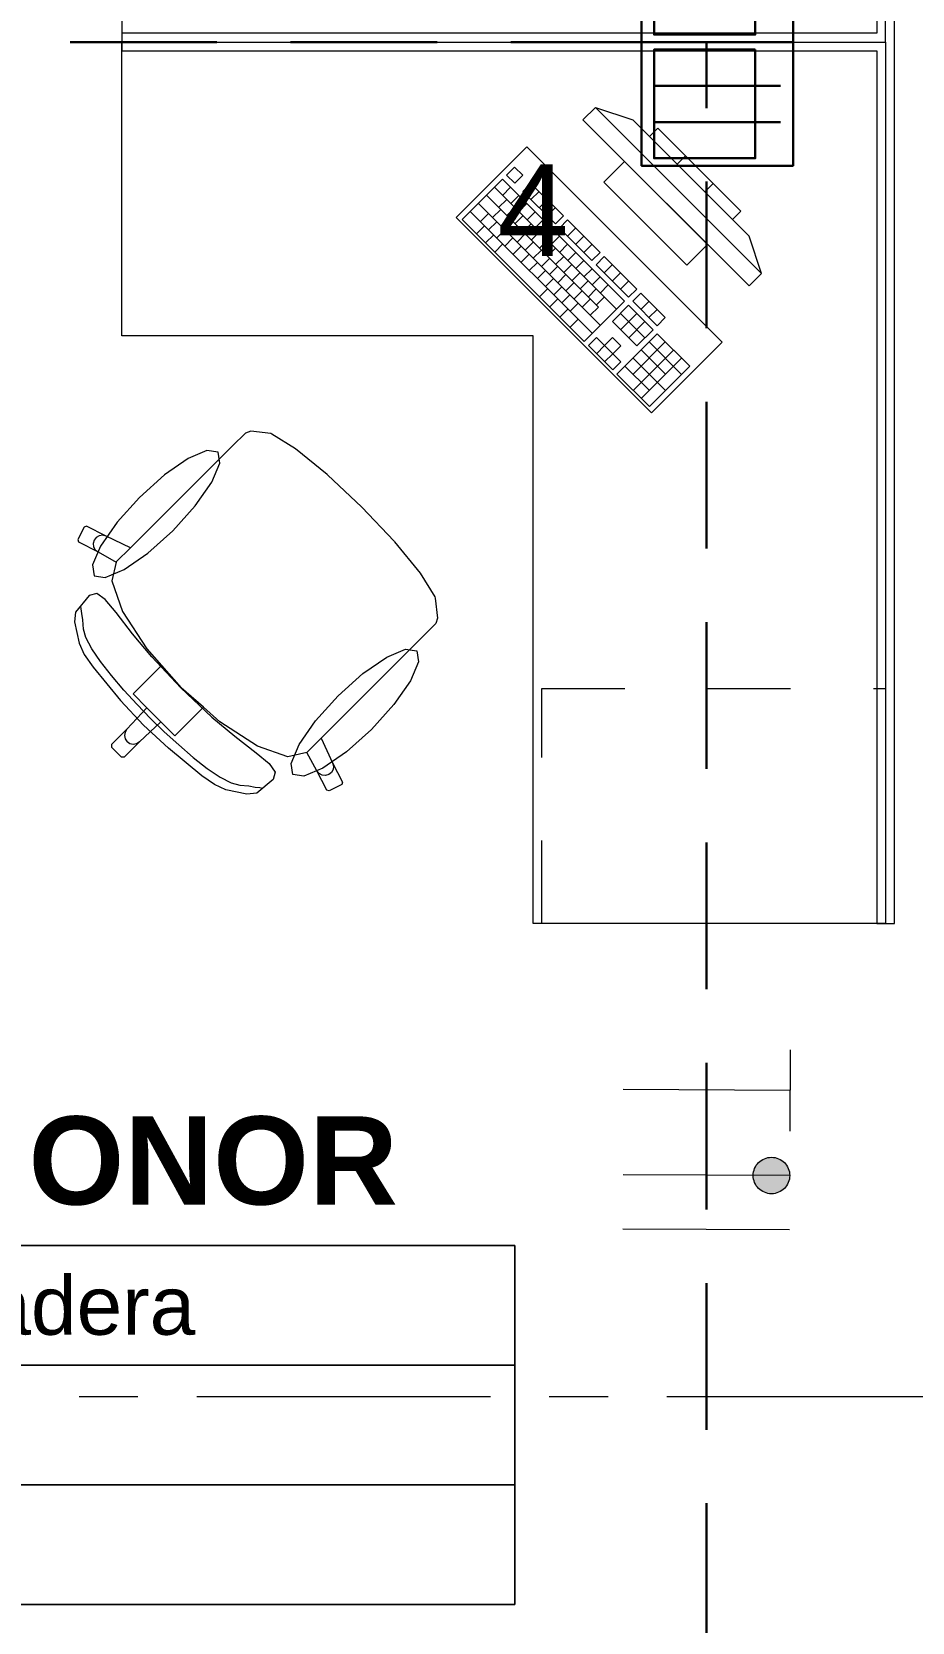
# Model space of a CAD drawing. Header units: inches. Extents: x -19 to 5698, y -728 to 92.
# Drawn here: x 13.186 to 14.684, y 34.023 to 36.73 of the extents above; entities that cross this region are included whole.
import ezdxf

# ---------------------------------------------------------------- set-up
doc = ezdxf.new("R2010")
doc.units = ezdxf.units.IN
doc.header["$MEASUREMENT"] = 0
for name, pattern in [('HIDDEN', [0.375, 0.25, -0.125]), ('Punto & Raya', [0.65, 0.5, -0.075, 0, -0.075]), ('Rayas', [0.282222, 0.141111, -0.141111]), ('RAYITAS', [0.375, 0.25, -0.125])]:
    doc.linetypes.add(name, pattern=pattern)
doc.layers.get('0').update_dxf_attribs({"color": 61})
for name, color, linetype, lineweight in [('00 conduct tomacorr', 120, 'HIDDEN', 30), ('00 IE LUZ EMERGENCIA', 253, 'Continuous', 0), ('T-TECHO-E', 150, 'Continuous', 20), ('TOMACORRIENTE', 22, 'RAYITAS', 9)]:
    doc.layers.add(name, color=color, linetype=linetype, lineweight=lineweight)
for name, color, linetype in [('02 _ ARQ _ ZON _ Espacio.3D', 7, 'Continuous'), ('Interior - Mobiliario', 7, 'Continuous'), ('Marcador - Secciones', 7, 'Continuous')]:
    doc.layers.add(name, color=color, linetype=linetype)
doc.styles.add('Annotative', font='arial.ttf')
doc.styles.add('Estilo_Generado_1', font='swisseb.ttf')
doc.styles.add('Estilo_Generado_7', font='swisse.ttf')

# ---------------------------------------------------------------- blocks, each defined once
blk = doc.blocks.new('CAJA POP UP 6 MODULOS')
at = {"layer": '00 conduct tomacorr', "linetype": 'Continuous'}
for p, q in [((-0.095, -0.165), (-0.095, -0.0151)), ((-0.052, -0.165), (-0.052, -0.0151)), ((0.052, -0.165), (0.052, -0.0151)), ((0.095, -0.165), (0.095, -0.0151)), ((0, -0.165), (0, -0.18))]:
    blk.add_line(p, q, dxfattribs=at)
for points in [[(-0.147, 0), (0.147, 0), (0.147, -0.18), (-0.147, -0.18)], [(0, 0), (0.147, 0), (0.147, -0.18), (0, -0.18)]]:
    blk.add_lwpolyline(points, close=True, dxfattribs=at)
for points in [[(-0.138, -0.045), (-0.009, -0.045), (-0.009, -0.165), (-0.138, -0.165), (-0.138, -0.045)], [(0.009, -0.045), (0.138, -0.045), (0.138, -0.165), (0.009, -0.165), (0.009, -0.045)]]:
    blk.add_lwpolyline(points, dxfattribs=at)
at = {"color": 1, "insert": (-0.1807, -0.168), "char_height": 0.05, "attachment_point": 1, "rotation": 180}
blk.add_mtext_dynamic_manual_height_columns('{\\fVerdana|b0|i0|c0|p34;2T}', width=0.000481, gutter_width=0.1561, heights=[0], dxfattribs=at)
blk = doc.blocks.new('a')
at = {"layer": 'TOMACORRIENTE', "ltscale": 0.05}
h = blk.add_hatch(color=4, dxfattribs=at)
edge = h.paths.add_edge_path()
edge.add_arc((0, 0.0752), 0.0211, 0, 360)
at = {"layer": 'TOMACORRIENTE', "color": 4}
for p, q in [((-0.1455, 0.0963), (-0.0515, 0.0963)), ((-0.0985, 0.0963), (-0.0985, -0.0966)), ((0, 0.0963), (0, -0.0963)), ((0.0623, -0.0963), (0.0623, 0.0963))]:
    blk.add_line(p, q, dxfattribs=at)
blk.add_circle((0, 0.0752), 0.0211, dxfattribs=at)
blk = doc.blocks.new('CABLE 3FACE')
at = {"layer": 'T-TECHO-E', "rotation": 59.94170052614085}
blk.add_blockref('a', (0, 0), dxfattribs=at)

msp = doc.modelspace()

# ---------------------------------------------------------------- linework, layer by layer
at = {"layer": '00 conduct tomacorr'}
for p in [(11.001, 36.7121), (14.334, 32.8499)]:
    msp.add_line(p, (14.334, 36.7121), dxfattribs=at)
at = {"layer": '02 _ ARQ _ ZON _ Espacio.3D', "color": 251, "linetype": 'Continuous', "lineweight": 13}
for p, q in [((14.0081, 34.6636), (11.3516, 34.6636)), ((11.3516, 34.6636), (14.0081, 34.6636)), ((14.0081, 34.0529), (14.0081, 34.6636)), ((14.0081, 34.6636), (14.0081, 34.46)), ((14.0081, 34.46), (11.3516, 34.46)), ((11.3516, 34.46), (14.0081, 34.46)), ((14.0081, 34.46), (14.0081, 34.2565)), ((14.0081, 34.2565), (11.3516, 34.2565)), ((11.3516, 34.2565), (14.0081, 34.2565)), ((14.0081, 34.2565), (14.0081, 34.0529)), ((11.3516, 34.0529), (14.0081, 34.0529)), ((14.0081, 34.0529), (11.3516, 34.0529))]:
    msp.add_line(p, q, dxfattribs=at)
at = {"layer": 'Interior - Mobiliario', "color": 175, "linetype": 'Continuous', "lineweight": 13}
for p, q in [((14.624, 38.2121), (14.624, 36.7271)), ((14.654, 36.7271), (14.654, 38.2121)), ((13.339, 36.7271), (13.339, 36.6971)), ((14.624, 36.7271), (13.339, 36.7271)), ((14.654, 36.6971), (14.654, 36.7271)), ((13.339, 36.6971), (14.624, 36.6971)), ((14.624, 36.6971), (14.624, 35.2121)), ((14.654, 35.2121), (14.654, 36.6971)), ((14.145, 36.601), (14.1238, 36.5798)), ((14.4279, 36.3182), (14.145, 36.601)), ((14.145, 36.601), (14.2087, 36.5798)), ((14.1238, 36.5798), (14.4067, 36.297)), ((14.2087, 36.5798), (14.4067, 36.3818)), ((14.2511, 36.5657), (14.237, 36.5515)), ((14.237, 36.5515), (14.3784, 36.4101)), ((14.3925, 36.4242), (14.2511, 36.5657)), ((14.2841, 36.5044), (14.2982, 36.5185)), ((14.0077, 36.4993), (13.9939, 36.4856)), ((14.0215, 36.4854), (14.0077, 36.4993)), ((14.1945, 36.5091), (14.1592, 36.4737)), ((14.336, 36.3677), (14.1945, 36.5091)), ((13.9871, 36.4787), (13.9185, 36.4101)), ((13.9734, 36.465), (14.1811, 36.2573)), ((14.1948, 36.271), (13.9871, 36.4787)), ((13.9872, 36.4511), (14.0009, 36.4649)), ((13.9939, 36.4856), (14.0078, 36.4717)), ((14.0078, 36.4717), (14.0215, 36.4854)), ((14.0353, 36.4716), (14.0216, 36.4579)), ((14.0907, 36.4162), (14.0353, 36.4716)), ((14.1592, 36.4737), (14.3006, 36.3323)), ((14.3312, 36.4572), (14.3454, 36.4714)), ((13.9459, 36.4376), (14.1537, 36.2298)), ((13.9597, 36.4513), (14.1501, 36.2609)), ((13.9804, 36.4305), (13.9941, 36.4442)), ((14.0011, 36.4373), (14.0148, 36.451)), ((14.0149, 36.4234), (14.0286, 36.4372)), ((14.0216, 36.4579), (14.077, 36.4025)), ((14.0355, 36.444), (14.0492, 36.4577)), ((14.0493, 36.4302), (14.063, 36.4439)), ((13.9185, 36.4101), (14.1262, 36.2024)), ((13.9322, 36.4238), (14.1399, 36.2161)), ((13.9495, 36.4065), (13.9633, 36.4202)), ((13.9702, 36.4133), (13.9839, 36.427)), ((13.984, 36.3995), (13.9977, 36.4132)), ((13.9943, 36.4167), (14.008, 36.4304)), ((14.0081, 36.4028), (14.0218, 36.4165)), ((14.0288, 36.4096), (14.0425, 36.4233)), ((14.0632, 36.4163), (14.0769, 36.43)), ((14.077, 36.4025), (14.0907, 36.4162)), ((14.3784, 36.4101), (14.3925, 36.4242)), ((13.9427, 36.3859), (13.9565, 36.3996)), ((13.9583, 36.3703), (13.972, 36.384)), ((13.9634, 36.3927), (13.9771, 36.4064)), ((13.9772, 36.3788), (13.9909, 36.3926)), ((13.9979, 36.3856), (14.0116, 36.3993)), ((14.0117, 36.3718), (14.0254, 36.3855)), ((14.022, 36.389), (14.0357, 36.4027)), ((14.0358, 36.3751), (14.0495, 36.3888)), ((14.0426, 36.3957), (14.0563, 36.4095)), ((14.0565, 36.3819), (14.0702, 36.3956)), ((14.0977, 36.4093), (14.0839, 36.3955)), ((14.0839, 36.3955), (14.1393, 36.3402)), ((14.1531, 36.3539), (14.0977, 36.4093)), ((14.0978, 36.3817), (14.1115, 36.3954)), ((13.9739, 36.3547), (13.9876, 36.3685)), ((13.9911, 36.365), (14.0048, 36.3787)), ((14.0049, 36.3511), (14.0186, 36.3649)), ((14.0256, 36.3579), (14.0393, 36.3716)), ((14.0394, 36.3441), (14.0531, 36.3578)), ((14.0497, 36.3613), (14.0634, 36.375)), ((14.0635, 36.3474), (14.0772, 36.3611)), ((14.0703, 36.3681), (14.084, 36.3818)), ((14.0841, 36.3542), (14.0979, 36.3679)), ((14.1116, 36.3679), (14.1254, 36.3816)), ((14.1255, 36.354), (14.1392, 36.3677)), ((14.3006, 36.3323), (14.336, 36.3677)), ((14.4279, 36.3182), (14.4067, 36.3818)), ((14.0188, 36.3373), (14.0325, 36.351)), ((14.0326, 36.3234), (14.0463, 36.3372)), ((14.0533, 36.3302), (14.067, 36.344)), ((14.0671, 36.3164), (14.0808, 36.3301)), ((14.0774, 36.3336), (14.0911, 36.3473)), ((14.0912, 36.3197), (14.1049, 36.3334)), ((14.098, 36.3404), (14.1117, 36.3541)), ((14.1118, 36.3265), (14.1256, 36.3402)), ((14.1393, 36.3402), (14.1531, 36.3539)), ((14.16, 36.3469), (14.1463, 36.3332)), ((14.1463, 36.3332), (14.2017, 36.2778)), ((14.2154, 36.2916), (14.16, 36.3469)), ((14.1601, 36.3194), (14.1738, 36.3331)), ((14.0465, 36.3096), (14.0602, 36.3233)), ((14.0603, 36.2958), (14.074, 36.3095)), ((14.081, 36.3025), (14.0947, 36.3163)), ((14.0948, 36.2887), (14.1085, 36.3024)), ((14.1051, 36.3059), (14.1188, 36.3196)), ((14.1189, 36.292), (14.1326, 36.3057)), ((14.1257, 36.3127), (14.1394, 36.3264)), ((14.1395, 36.2988), (14.1533, 36.3125)), ((14.174, 36.3055), (14.1877, 36.3193)), ((14.1878, 36.2917), (14.2015, 36.3054)), ((14.4067, 36.297), (14.4279, 36.3182)), ((14.0501, 36.2786), (14.0638, 36.2923)), ((14.0674, 36.2613), (14.0811, 36.275)), ((14.0742, 36.2819), (14.0879, 36.2956)), ((14.088, 36.2681), (14.1017, 36.2818)), ((14.1086, 36.2748), (14.1224, 36.2886)), ((14.1225, 36.261), (14.1362, 36.2747)), ((14.1327, 36.2782), (14.1465, 36.2919)), ((14.1466, 36.2643), (14.1603, 36.278)), ((14.1534, 36.285), (14.1671, 36.2987)), ((14.2017, 36.2778), (14.2154, 36.2916)), ((14.2223, 36.2846), (14.2086, 36.2709)), ((14.2638, 36.2431), (14.2223, 36.2846)), ((14.0847, 36.244), (14.0984, 36.2577)), ((14.1019, 36.2542), (14.1156, 36.2679)), ((14.1262, 36.2024), (14.1948, 36.271)), ((14.1363, 36.2472), (14.1501, 36.2609)), ((14.2017, 36.2641), (14.1743, 36.2366)), ((14.188, 36.2503), (14.2295, 36.2088)), ((14.1881, 36.2228), (14.2156, 36.2502)), ((14.2433, 36.2225), (14.2017, 36.2641)), ((14.2086, 36.2709), (14.2501, 36.2294)), ((14.2224, 36.2571), (14.2361, 36.2708)), ((14.2363, 36.2432), (14.25, 36.2569)), ((14.102, 36.2267), (14.1157, 36.2404)), ((14.1743, 36.2366), (14.2158, 36.1951)), ((14.202, 36.2089), (14.2294, 36.2364)), ((14.2158, 36.1951), (14.2433, 36.2225)), ((14.2501, 36.2294), (14.2638, 36.2431)), ((14.1469, 36.2092), (14.1332, 36.1955)), ((14.1332, 36.1955), (14.1747, 36.154)), ((14.1607, 36.1954), (14.1469, 36.2092)), ((14.147, 36.1816), (14.1607, 36.1954)), ((14.1744, 36.2091), (14.1607, 36.1954)), ((14.1607, 36.1954), (14.1746, 36.1815)), ((14.1883, 36.1952), (14.1744, 36.2091)), ((14.1746, 36.1815), (14.1883, 36.1952)), ((14.2502, 36.2156), (14.1816, 36.147)), ((14.2092, 36.1469), (14.264, 36.2017)), ((14.2365, 36.2019), (14.2919, 36.1465)), ((14.3056, 36.1602), (14.2502, 36.2156)), ((14.1608, 36.1678), (14.1746, 36.1815)), ((14.1884, 36.1677), (14.1746, 36.1815)), ((14.1747, 36.154), (14.1884, 36.1677)), ((14.209, 36.1745), (14.2644, 36.1191)), ((14.2093, 36.1193), (14.2779, 36.1879)), ((14.2228, 36.1882), (14.2643, 36.1466)), ((14.2232, 36.1055), (14.2917, 36.1741)), ((14.1816, 36.147), (14.237, 36.0916)), ((14.1953, 36.1607), (14.2369, 36.1192)), ((14.237, 36.0916), (14.3056, 36.1602)), ((13.5494, 36.0467), (13.5274, 36.0248)), ((13.5587, 36.0496), (13.5494, 36.0467)), ((13.5926, 36.0456), (13.5587, 36.0496)), ((13.5947, 36.0447), (13.5926, 36.0456)), ((13.6347, 36.0198), (13.5947, 36.0447)), ((13.5274, 36.0248), (13.5019, 35.9993)), ((13.6884, 35.9762), (13.6347, 36.0198)), ((13.5019, 35.9993), (13.354, 35.8514)), ((13.6892, 35.9755), (13.6884, 35.9762)), ((13.7476, 35.9207), (13.6892, 35.9755)), ((13.7476, 35.9207), (13.8024, 35.8624)), ((13.2751, 35.8867), (13.2643, 35.8653)), ((13.2792, 35.888), (13.2751, 35.8867)), ((13.3123, 35.871), (13.2792, 35.888)), ((13.2957, 35.8691), (13.2921, 35.8645)), ((13.3008, 35.8719), (13.2957, 35.8691)), ((13.3066, 35.8726), (13.3008, 35.8719)), ((13.3123, 35.871), (13.3066, 35.8726)), ((13.354, 35.8514), (13.3123, 35.871)), ((13.2643, 35.8653), (13.2657, 35.8612)), ((13.2657, 35.8612), (13.2988, 35.8443)), ((13.2921, 35.8645), (13.2905, 35.8589)), ((13.2905, 35.8589), (13.2912, 35.853)), ((13.2912, 35.853), (13.2941, 35.8479)), ((13.2941, 35.8479), (13.2988, 35.8443)), ((13.2988, 35.8443), (13.3298, 35.827)), ((13.3298, 35.8272), (13.354, 35.8514)), ((13.8024, 35.8624), (13.8031, 35.8615)), ((13.8031, 35.8615), (13.8467, 35.8079)), ((13.3298, 35.827), (13.3223, 35.795)), ((13.3298, 35.8272), (13.3298, 35.827)), ((13.3223, 35.795), (13.3406, 35.743)), ((13.8467, 35.8079), (13.8716, 35.7678)), ((13.2837, 35.7699), (13.2605, 35.742)), ((13.2966, 35.7733), (13.2837, 35.7699)), ((13.3109, 35.7633), (13.2966, 35.7733)), ((13.3295, 35.741), (13.3109, 35.7633)), ((13.8716, 35.7678), (13.8725, 35.7657)), ((13.8725, 35.7657), (13.8765, 35.7318)), ((13.2605, 35.742), (13.2586, 35.7253)), ((13.2701, 35.7473), (13.2693, 35.7518)), ((13.2709, 35.7393), (13.2701, 35.7473)), ((13.2729, 35.7285), (13.2709, 35.7393)), ((13.3574, 35.7048), (13.3295, 35.741)), ((13.3406, 35.743), (13.382, 35.6792)), ((13.2586, 35.7253), (13.2664, 35.6891)), ((13.2741, 35.7131), (13.2729, 35.7285)), ((13.278, 35.6984), (13.2741, 35.7131)), ((13.8736, 35.7225), (13.8516, 35.7005)), ((13.8765, 35.7318), (13.8736, 35.7225)), ((13.2664, 35.6891), (13.2753, 35.6699)), ((13.288, 35.6795), (13.278, 35.6984)), ((13.3028, 35.6577), (13.288, 35.6795)), ((13.3902, 35.6655), (13.3574, 35.7048)), ((13.382, 35.6792), (13.4068, 35.6511)), ((13.8516, 35.7005), (13.8261, 35.675)), ((13.2753, 35.6699), (13.2902, 35.6482)), ((13.3214, 35.6339), (13.3028, 35.6577)), ((13.4396, 35.6128), (13.3902, 35.6655)), ((13.8261, 35.675), (13.6783, 35.5272)), ((13.2902, 35.6482), (13.3371, 35.5915)), ((13.3425, 35.6091), (13.3214, 35.6339)), ((13.4068, 35.6511), (13.3794, 35.6237)), ((13.4068, 35.6511), (13.4401, 35.6132)), ((13.3651, 35.5845), (13.3425, 35.6091)), ((13.3794, 35.6237), (13.3583, 35.6025)), ((13.3583, 35.6025), (13.3819, 35.5789)), ((13.4396, 35.6128), (13.4924, 35.5633)), ((13.4779, 35.5799), (13.4401, 35.6132)), ((13.3371, 35.5915), (13.3762, 35.5493)), ((13.3819, 35.5789), (13.3479, 35.5424)), ((13.3879, 35.561), (13.3651, 35.5845)), ((13.3819, 35.5789), (13.3938, 35.567)), ((13.4779, 35.5799), (13.4506, 35.5525)), ((13.5061, 35.5551), (13.4779, 35.5799)), ((13.4058, 35.555), (13.3693, 35.521)), ((13.4184, 35.5102), (13.3762, 35.5493)), ((13.3879, 35.561), (13.4114, 35.5382)), ((13.4058, 35.555), (13.3938, 35.567)), ((13.4294, 35.5314), (13.4058, 35.555)), ((13.4506, 35.5525), (13.4294, 35.5314)), ((13.4924, 35.5633), (13.5317, 35.5306)), ((13.5699, 35.5138), (13.5061, 35.5551)), ((13.3479, 35.5424), (13.3218, 35.5163)), ((13.3218, 35.5163), (13.3218, 35.512)), ((13.3693, 35.521), (13.3432, 35.4949)), ((13.3447, 35.5375), (13.3436, 35.5318)), ((13.3436, 35.5318), (13.3447, 35.526)), ((13.3479, 35.5424), (13.3447, 35.5375)), ((13.3447, 35.526), (13.348, 35.5211)), ((13.3529, 35.5179), (13.348, 35.5211)), ((13.3587, 35.5167), (13.3529, 35.5179)), ((13.3644, 35.5178), (13.3587, 35.5167)), ((13.3693, 35.521), (13.3644, 35.5178)), ((13.4114, 35.5382), (13.436, 35.5157)), ((13.5317, 35.5306), (13.5679, 35.5026)), ((13.6541, 35.5029), (13.6783, 35.5272)), ((13.6783, 35.5272), (13.6979, 35.4854)), ((13.3218, 35.512), (13.3304, 35.5035)), ((13.3389, 35.495), (13.3304, 35.5035)), ((13.3432, 35.4949), (13.3389, 35.495)), ((13.4751, 35.4634), (13.4184, 35.5102)), ((13.436, 35.5157), (13.4608, 35.4945)), ((13.4608, 35.4945), (13.4846, 35.4759)), ((13.5679, 35.5026), (13.5902, 35.484)), ((13.6219, 35.4954), (13.5699, 35.5138)), ((13.6538, 35.5029), (13.6219, 35.4954)), ((13.6541, 35.5029), (13.6538, 35.5029)), ((13.6711, 35.4719), (13.6538, 35.5029)), ((13.4968, 35.4485), (13.4751, 35.4634)), ((13.4846, 35.4759), (13.5064, 35.4611)), ((13.5902, 35.484), (13.6002, 35.4697)), ((13.6002, 35.4697), (13.5968, 35.4568)), ((13.6748, 35.4673), (13.6711, 35.4719)), ((13.6881, 35.4388), (13.6711, 35.4719)), ((13.6799, 35.4644), (13.6748, 35.4673)), ((13.6857, 35.4637), (13.6799, 35.4644)), ((13.6914, 35.4652), (13.6857, 35.4637)), ((13.696, 35.4688), (13.6914, 35.4652)), ((13.6988, 35.4739), (13.696, 35.4688)), ((13.6979, 35.4854), (13.6995, 35.4797)), ((13.6979, 35.4854), (13.7148, 35.4523)), ((13.6995, 35.4797), (13.6988, 35.4739)), ((13.516, 35.4395), (13.4968, 35.4485)), ((13.5064, 35.4611), (13.5252, 35.4511)), ((13.5521, 35.4317), (13.516, 35.4395)), ((13.5252, 35.4511), (13.54, 35.4472)), ((13.54, 35.4472), (13.5554, 35.4461)), ((13.5554, 35.4461), (13.5661, 35.444)), ((13.5661, 35.444), (13.5742, 35.4432)), ((13.5968, 35.4568), (13.5689, 35.4336)), ((13.5742, 35.4432), (13.5787, 35.4424)), ((13.6922, 35.4374), (13.6881, 35.4388)), ((13.7135, 35.4483), (13.6922, 35.4374)), ((13.7148, 35.4523), (13.7135, 35.4483)), ((13.5689, 35.4336), (13.5521, 35.4317)), ((14.624, 35.2121), (14.654, 35.2121))]:
    msp.add_line(p, q, dxfattribs=at)
at = {"layer": 'Interior - Mobiliario', "color": 175, "linetype": 'Rayas', "lineweight": 13}
for p, q in [((14.054, 35.2121), (14.054, 35.6121)), ((14.054, 35.6121), (14.639, 35.6121))]:
    msp.add_line(p, q, dxfattribs=at)
at = {"layer": 'Interior - Mobiliario', "color": 175, "linetype": 'Continuous', "lineweight": 13, "flags": 128}
for points in [[(14.639, 36.7121), (14.639, 38.2121), (14.039, 38.2121), (14.039, 37.2121), (13.339, 37.2121), (13.339, 36.7121)], [(14.639, 36.7121), (14.639, 35.2121), (14.039, 35.2121), (14.039, 36.2121), (13.339, 36.2121), (13.339, 36.7121)], [(14.0284, 36.5338), (13.9082, 36.4136), (14.2405, 36.0813), (14.3607, 36.2015)], [(13.3691, 35.9372), (13.331, 35.8947), (13.303, 35.8543), (13.2894, 35.8223), (13.2922, 35.8034), (13.3111, 35.8005), (13.3432, 35.8141), (13.3836, 35.8421), (13.4261, 35.8803), (13.4642, 35.9227), (13.4922, 35.9631), (13.5058, 35.9952), (13.503, 36.0141), (13.484, 36.017), (13.452, 36.0034), (13.4116, 35.9753)], [(13.7641, 35.5423), (13.7216, 35.5041), (13.6812, 35.4761), (13.6491, 35.4625), (13.6302, 35.4654), (13.6274, 35.4843), (13.641, 35.5163), (13.669, 35.5567), (13.7071, 35.5992), (13.7496, 35.6373), (13.79, 35.6653), (13.8221, 35.679), (13.841, 35.6761), (13.8438, 35.6572), (13.8302, 35.6251), (13.8022, 35.5847)]]:
    msp.add_lwpolyline(points, close=True, dxfattribs=at)
at = {"layer": 'Marcador - Secciones', "color": 251, "linetype": 'Punto & Raya', "lineweight": 13, "true_color": 0x636466}
msp.add_line((4.6666, 34.4067), (55.9402, 34.4067), dxfattribs=at)

# ---------------------------------------------------------------- block references
at = {"layer": '00 conduct tomacorr'}
for name, p, xscale, yscale, zscale, rotation in [('CAJA POP UP 6 MODULOS', (14.4815, 36.7121), 1.432830642179531, 1.432830642179531, 1.432830642179531, 269.9999999999999), ('CABLE 3FACE', (14.334, 34.7834), 1.47256122672843, 1.47256122672843, 1.47256122672843, 209.7894777823319)]:
    msp.add_blockref(name, p, dxfattribs=dict(at, xscale=xscale, yscale=yscale, zscale=zscale, rotation=rotation))

# ---------------------------------------------------------------- texts
at = {"layer": '00 IE LUZ EMERGENCIA', "style": 'Annotative'}
msp.add_attdef('4', (13.9783, 36.3478), '', height=0.1562, dxfattribs=at)
at = {"layer": '02 _ ARQ _ ZON _ Espacio.3D', "color": 251, "lineweight": 25, "attachment_point": 2}
for s, insert, char_height, style in [('\\A1;{\\pqc;\\pt0;\\fSwis721 Ex BT|b1|i0|c0|p34;}', (14.0081, 34.9283), 0.15, 'Estilo_Generado_1'), ('\\A1;{\\pqc;\\pt0;\\fSwis721 Ex BT|b1|i0|c0|p34;TRIBUNAL DE HONOR}', (12.6799, 34.8835), 0.15, 'Estilo_Generado_1'), ('\\A1;{\\pqc;\\pt0;\\fSwis721 Ex BT|b0|i0|c238|p34;Porcelanato Tipo Madera}', (12.6799, 34.6118), 0.1, 'Estilo_Generado_7')]:
    msp.add_mtext(s, dxfattribs=dict(at, insert=insert, char_height=char_height, style=style))

doc.saveas('drawing.dxf')
